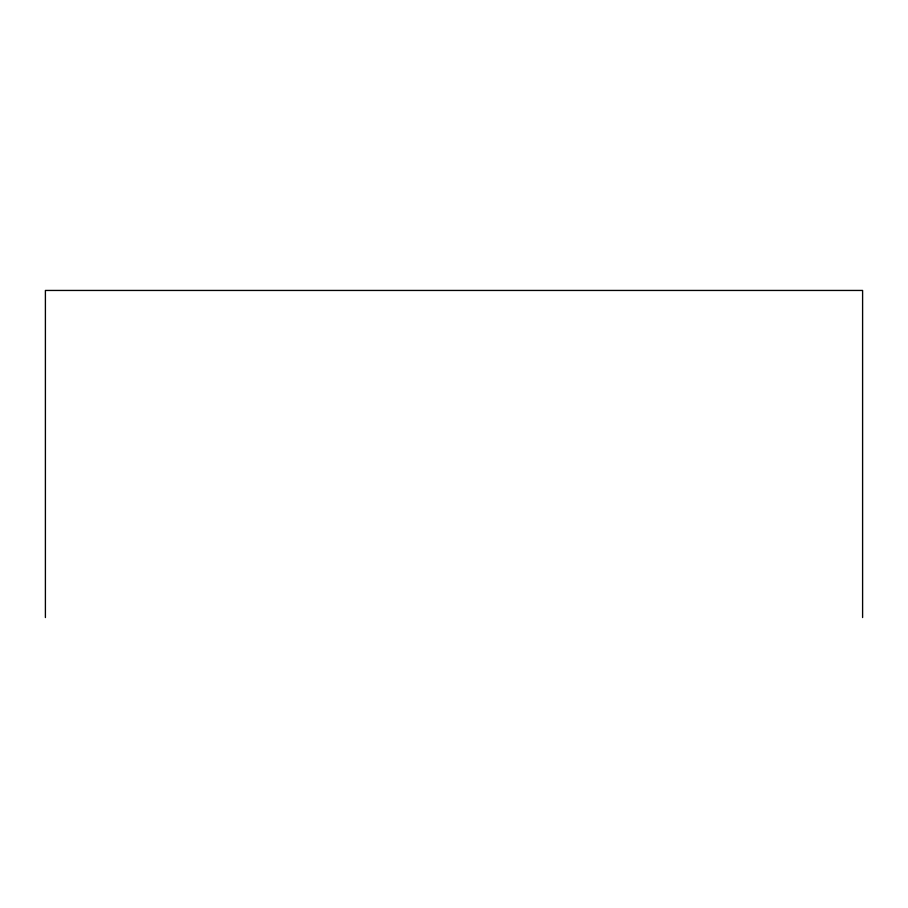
<?xml version="1.0" encoding="UTF-8"?>
<svg xmlns="http://www.w3.org/2000/svg" width="908" height="908" viewBox="0 0 908 908"><rect width="100%" height="100%" fill="white"/><g stroke="black" fill="none" stroke-linecap="round" stroke-linejoin="round"><path stroke-width="1.36" d="M862.6 617.553L862.6 290.447L45.4 290.447L45.4 617.553"/></g></svg>
